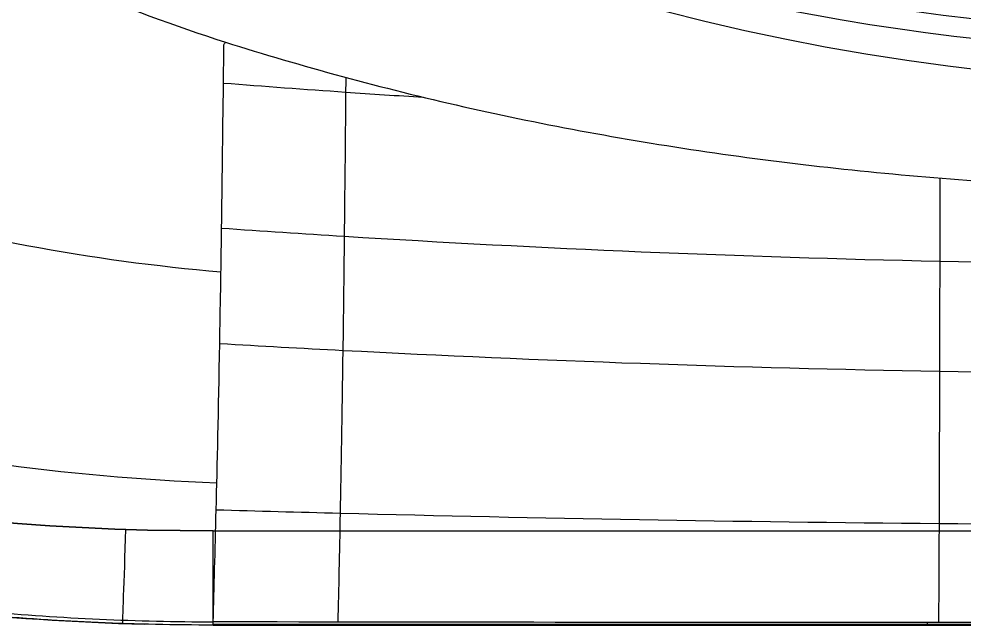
# Model space of a CAD drawing. Header units: centimetres. Extents: x -2.5 to 2.5, y -13.5 to 2.5.
# Drawn here: x -0.648 to -0.146, y -13.45 to -13.128 of the extents above; entities that cross this region are included whole.
import ezdxf

# ---------------------------------------------------------------- set-up
doc = ezdxf.new("R2010")
doc.units = ezdxf.units.CM
doc.layers.add('Default', color=7, linetype='Continuous', true_color=0x000000)

msp = doc.modelspace()

# ---------------------------------------------------------------- linework, layer by layer
at = {"layer": 'Default'}
msp.add_line((0.545, -13.45, 0.20563), (-0.545, -13.45, 0.20563), dxfattribs=at)
at = {"layer": 'Default', "extrusion": (0, 0.173648, 0.984808)}
msp.add_arc((0, 11.61972, -2.74476), 1.235, 270, 90, dxfattribs=at)
at = {"layer": 'Default', "extrusion": (8.30088e-15, 0.173648, 0.984808)}
msp.add_arc((0, 11.61972, -2.80476), 1.235, 2.98801, 90, dxfattribs=at)
at = {"layer": 'Default', "extrusion": (0, 0, -1)}
for centre, radius in [((0.545, -12.05, -0.4), 1.4), ((0.545, -12.05, -0.20658), 1.4), ((0.545, -12.05, -0.45), 1.35)]:
    msp.add_arc(centre, radius, 270, 0, dxfattribs=at)
at = {"layer": 'Default'}
msp.add_arc((-0.545, -12.05, 0.45), 1.35, 180, 270, dxfattribs=at)
at = {"layer": 'Default', "extrusion": (-6.93889e-17, 0.173648, 0.984808)}
msp.add_arc((0, 11.61972, -3.13634), 1.1935, 23.13753, 156.86247, dxfattribs=at)
at = {"layer": 'Default', "extrusion": (0.999408, -0.034409, 0)}
msp.add_arc((-13.41162, 0.4, -0.13004), 0.05, 90, 180, dxfattribs=at)
at = {"layer": 'Default', "extrusion": (-1, 0, 0)}
msp.add_arc((13.4, 0.4, 0.545), 0.05, 0, 90, dxfattribs=at)
at = {"layer": 'Default'}
for points, degree in [([(-0.545, -13.45, 0.01317), (-0.5857, -13.45, 0.01345), (-0.66712, -13.44645, 0.01409), (-0.78836, -13.43049, 0.01524), (-0.90777, -13.40402, 0.01653), (-1.02445, -13.36724, 0.0179), (-1.13748, -13.32041, 0.01928), (-1.24599, -13.26392, 0.02062), (-1.34916, -13.19818, 0.02187), (-1.44621, -13.12369, 0.02301), (-1.53639, -13.04103, 0.024), (-1.61901, -12.95082, 0.02484), (-1.69346, -12.85375, 0.02552), (-1.75917, -12.75056, 0.02604), (-1.81562, -12.64203, 0.02641), (-1.86239, -12.52902, 0.02667), (-1.89912, -12.4124, 0.02682), (-1.92554, -12.29307, 0.02692), (-1.94146, -12.17191, 0.027), (-1.945, -12.09062, 0.02704), (-1.945, -12.05, 0.02705)], 3), ([(-1.93802, -12.04994, 0.00158), (-1.93804, -12.09026, 0.00158), (-1.93452, -12.17108, 0.00159), (-1.91872, -12.29152, 0.00161), (-1.89252, -12.41036, 0.0016), (-1.85608, -12.52662, 0.00157), (-1.80955, -12.63937, 0.00154), (-1.75329, -12.74774, 0.00153), (-1.68778, -12.85093, 0.00146), (-1.61352, -12.94816, 0.00133), (-1.53109, -13.03858, 0.00117), (-1.44109, -13.12134, 0.00108), (-1.3443, -13.19589, 0.00096), (-1.24152, -13.2617, 0.00082), (-1.13355, -13.31828, 0.00066), (-1.02132, -13.36507, 0.00055), (-0.9055, -13.40181, 0.00045), (-0.78658, -13.42842, 0.00036), (-0.66581, -13.44455, 0.00027), (-0.58516, -13.44822, 0.00023), (-0.54492, -13.44829, 0.00022)], 3), ([(-0.53924, -13.14213, -0.63758), (-0.53923, -13.14154, -0.63823), (-0.53848, -13.14119, -0.63875), (-0.53848, -13.14059, -0.6394)], 3), ([(-0.53848, -13.14059, -0.6394), (-0.49815, -13.15338, -0.6326), (-0.41255, -13.17662, -0.61929), (-0.27967, -13.20098, -0.60356), (-0.14058, -13.21583, -0.59323), (-0.04713, -13.21908, -0.59087), (0, -13.21908, -0.59087)], 3), ([(-0.545, -13.4, 0.45), (0, -13.4, 0.45), (0.545, -13.4, 0.45)], 2), ([(-0.545, -13.45, 0.01317), (-0.54499, -13.45, 0.01171), (-0.54497, -13.44987, 0.0088), (-0.54495, -13.4493, 0.00447), (-0.54492, -13.44867, 0.00162), (-0.54492, -13.44829, 0.00022)], 3), ([(-0.545, -13.45, 0.01317), (-0.42387, -13.45, 0.01235), (-0.18163, -13.45, 0.01126), (0.18152, -13.45, 0.01126), (0.42382, -13.45, 0.01235), (0.545, -13.45, 0.01317)], 3), ([(-0.545, -13.45, 0.4), (-0.545, -13.45, 0.20658), (-0.545, -13.45, 0.01317)], 2), ([(0.545, -13.45, 0.4), (0, -13.45, 0.4), (-0.545, -13.45, 0.4)], 2), ([(0.54492, -13.44829, 0.00022), (0.42377, -13.4485, 0.00018), (0.18147, -13.44875, 0.00014), (-0.18174, -13.44875, 0.00014), (-0.42388, -13.4485, 0.00018), (-0.54492, -13.44829, 0.00022)], 3)]:
    msp.add_open_spline(points, degree=degree, dxfattribs=at)
for points, knots in [([(-1.94322, -12.04997, 0.01385), (-1.94324, -12.1309, 0.01385), (-1.92879, -12.2971, 0.01383), (-1.86273, -12.54071, 0.01388), (-1.75163, -12.77238, 0.01387), (-1.60116, -12.97883, 0.01378), (-1.42184, -13.14927, 0.01369), (-1.22994, -13.27707, 0.01362), (-1.04086, -13.36391, 0.01355), (-0.86304, -13.41707, 0.01349), (-0.71104, -13.44245, 0.01345), (-0.61868, -13.44856, 0.01343), (-0.58119, -13.44953, 0.01343)], [0.221223, 0.221223, 0.221223, 0.221223, 2.661564, 5.225057, 7.79419, 10.369106, 12.888847, 15.218152, 17.294506, 19.146275, 20.80532, 21.937831, 21.937831, 21.937831, 21.937831]), ([(-1.80247, -12.05009, -0.20125), (-1.79972, -12.21791, -0.20571), (-1.72869, -12.55401, -0.21414), (-1.44254, -12.99051, -0.22601), (-1.02497, -13.29045, -0.23761), (-0.70371, -13.36844, -0.24379), (-0.54302, -13.37443, -0.24591)], [0.221147, 0.221147, 0.221147, 0.221147, 5.825747, 11.429769, 17.03379, 22.637807, 22.637807, 22.637807, 22.637807]), ([(-1.63612, -12.05025, -0.39827), (-1.62978, -12.19943, -0.40619), (-1.56233, -12.49808, -0.42255), (-1.3118, -12.8919, -0.44729), (-0.95286, -13.17059, -0.46897), (-0.67859, -13.25093, -0.47876), (-0.5408, -13.26248, -0.48212)], [0.221339, 0.221339, 0.221339, 0.221339, 5.825747, 11.429769, 17.03379, 22.637902, 22.637902, 22.637902, 22.637902]), ([(-1.23639, -12.05056, -0.73198), (-1.23789, -12.08838, -0.7315), (-1.23749, -12.1635, -0.73049), (-1.22697, -12.27384, -0.72859), (-1.207, -12.38041, -0.72613), (-1.17783, -12.48326, -0.72292), (-1.14027, -12.5808, -0.71895), (-1.09459, -12.67309, -0.7141), (-1.04173, -12.75879, -0.7083), (-0.98242, -12.83756, -0.70157), (-0.91739, -12.90897, -0.6939), (-0.84781, -12.97225, -0.68524), (-0.77398, -13.02752, -0.67544), (-0.69713, -13.07426, -0.66455), (-0.61906, -13.11202, -0.65265), (-0.56533, -13.13204, -0.64393), (-0.53848, -13.14059, -0.6394)], [0, 0, 0, 0, 0.998004, 1.996007, 2.994011, 3.992015, 4.990018, 5.988022, 6.986026, 7.98403, 8.982033, 9.980037, 10.978041, 11.976044, 12.974048, 13.953789, 13.953789, 13.953789, 13.953789]), ([(-0.54492, -13.44829, 0.00022), (-0.54444, -13.42988, -0.06843), (-0.54335, -13.39141, -0.20996), (-0.5418, -13.32282, -0.38279), (-0.54046, -13.24201, -0.51776), (-0.53974, -13.18484, -0.59109), (-0.53931, -13.14898, -0.63023), (-0.53924, -13.14213, -0.63758)], [-7.171279, -7.171279, -7.171279, -7.171279, -4.96245, -2.617165, -1.444523, -0.271881, 0, 0, 0, 0]), ([(-0.47454, -13.15937, -0.6291), (-0.47456, -13.16197, -0.62616), (-0.47483, -13.19302, -0.59077), (-0.47535, -13.24643, -0.52131), (-0.47634, -13.32621, -0.38483), (-0.47752, -13.39331, -0.21083), (-0.47835, -13.43051, -0.06877), (-0.47873, -13.4484, 0.0002)], [12.375562, 12.375562, 12.375562, 12.375562, 12.488959, 13.737855, 14.986751, 17.484543, 19.84168, 19.84168, 19.84168, 19.84168]), ([(-0.53947, -13.16233, -0.61545), (-0.5179, -13.16402, -0.61715), (-0.48256, -13.16663, -0.61978), (-0.4471, -13.16898, -0.62213), (-0.43332, -13.16985, -0.623)], [-0.0000001, -0.0000001, -0.0000001, -0.0000001, 0.06073929, 0.09927268, 0.09927268, 0.09927268, 0.09927268]), ([(-0.15906, -13.21277, -0.59535), (-0.15909, -13.22853, -0.57427), (-0.15915, -13.26719, -0.51832), (-0.15929, -13.33665, -0.39108), (-0.15949, -13.39903, -0.21345), (-0.15966, -13.43242, -0.06978), (-0.15974, -13.4487, 0.00015)], [12.971089, 12.971089, 12.971089, 12.971089, 13.737855, 14.986751, 17.484543, 19.855787, 19.855787, 19.855787, 19.855787]), ([(-0.54047, -13.23931, -0.51732), (-0.5188, -13.24083, -0.51857), (-0.39249, -13.24922, -0.52545), (-0.15953, -13.25906, -0.53336), (0.15873, -13.25908, -0.53338), (0.392, -13.24925, -0.52547), (0.51861, -13.24085, -0.51859), (0.54048, -13.23931, -0.51732)], [0, 0, 0, 0, 0.060739, 0.353436, 0.645743, 0.938708, 1.000012, 1.000012, 1.000012, 1.000012]), ([(-0.54146, -13.30057, -0.41598), (-0.5197, -13.30185, -0.41686), (-0.39291, -13.30889, -0.42166), (-0.15959, -13.31713, -0.42719), (0.15879, -13.31714, -0.4272), (0.39242, -13.30891, -0.42168), (0.51951, -13.30186, -0.41687), (0.54147, -13.30056, -0.41598)], [-0.000001, -0.000001, -0.000001, -0.000001, 0.060739, 0.353436, 0.645743, 0.938708, 1.00001, 1.00001, 1.00001, 1.00001]), ([(-0.54335, -13.38878, -0.20476), (-0.52142, -13.38942, -0.20514), (-0.39373, -13.3929, -0.20727), (-0.15972, -13.39696, -0.20973), (0.15892, -13.39697, -0.20973), (0.39323, -13.39291, -0.20728), (0.52122, -13.38942, -0.20515), (0.54336, -13.38878, -0.20476)], [-0.000002, -0.000002, -0.000002, -0.000002, 0.060739, 0.353436, 0.645743, 0.938708, 1.000006, 1.000006, 1.000006, 1.000006]), ([(-0.54496, -13.44957, 0.00664), (-0.41851, -13.44957, 0.00579), (-0.17095, -13.44957, 0.0047), (0.19237, -13.44957, 0.00477), (0.42922, -13.44957, 0.00586), (0.54496, -13.44957, 0.00664)], [0.000001, 0.000001, 0.000001, 0.000001, 0.3480723, 0.6814095, 0.9999989, 0.9999989, 0.9999989, 0.9999989])]:
    msp.add_open_spline(points, degree=3, knots=knots, dxfattribs=at)
for points, weights in [([(-0.54496, -13.44958, 0.00671), (-0.54497, -13.4493, 0.00452), (-0.54499, -13.44886, 0.00235), (-0.54501, -13.44829, 0.00022)], [1.00454282766, 1.00755275045, 1.01205837744, 1.01805970864]), ([(-0.54492, -13.45, 0.01317), (-0.54493, -13.45, 0.01101), (-0.54494, -13.44986, 0.00886), (-0.54496, -13.44958, 0.00672)], [1.00430271645, 1.00147166259, 1.0000376679, 1.00000073238]), ([(-0.16558, -13.45, 0.0115), (-0.16559, -13.45, 0.00768), (-0.16559, -13.44956, 0.00388), (-0.1656, -13.44869, 0.00015)], [1.00430273226, 0.999290046623, 0.998657197294, 1.00240418427])]:
    msp.add_rational_spline(points, weights, degree=3, dxfattribs=at)

doc.saveas('drawing.dxf')
